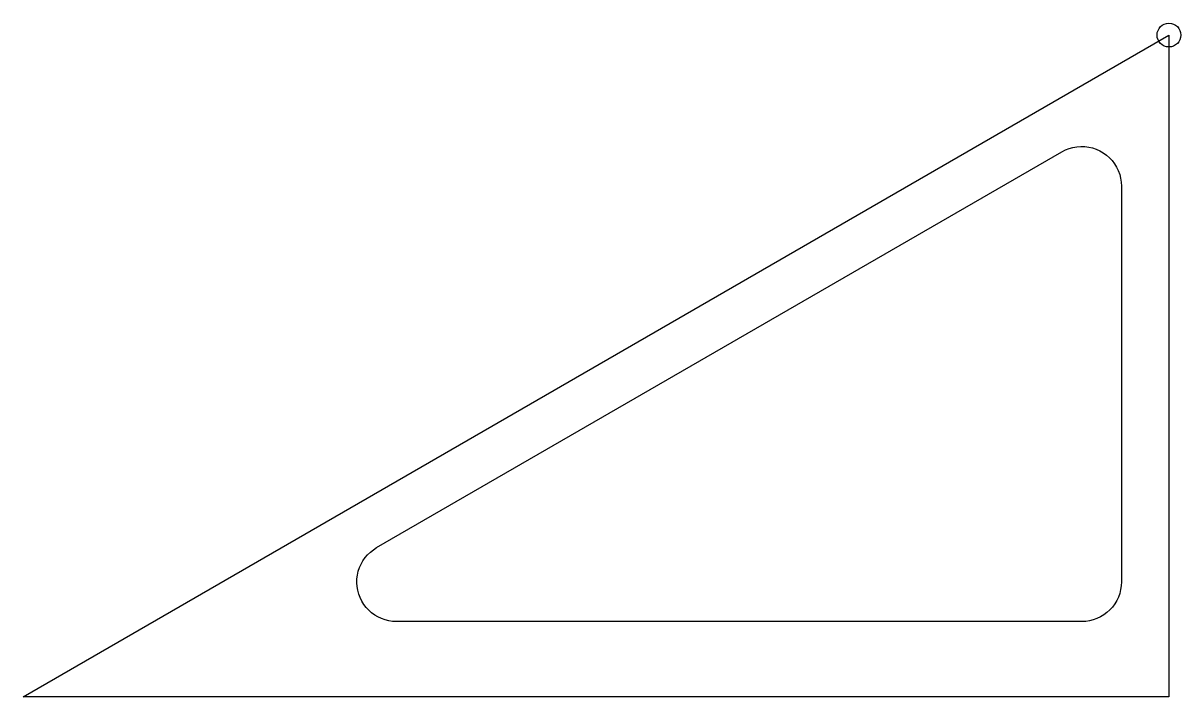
# Model space of a CAD drawing. Header units: millimetres. Extents: x -4652 to -1730, y -70 to 1630.
import ezdxf

# ---------------------------------------------------------------- set-up
doc = ezdxf.new("R2010")
doc.units = ezdxf.units.MM
doc.layers.add('GNOMON', color=1, linetype='Continuous')

msp = doc.modelspace()

# ---------------------------------------------------------------- linework, layer by layer
at = {"layer": 'GNOMON'}
for points in [[(-4651.9, -70), (-1760, 1600), (-1760, -70), (-4651.9, -70)], [(-3709.8, 120), (-3719.5, 120.5), (-3729.1, 121.9), (-3738.5, 124.2), (-3747.6, 127.4), (-3756.4, 131.5), (-3764.7, 136.5), (-3772.6, 142.2), (-3779.8, 148.6), (-3786.4, 155.7), (-3792.2, 163.4), (-3797.3, 171.7), (-3801.6, 180.4), (-3805, 189.5), (-3807.5, 198.8), (-3809.1, 208.4), (-3809.8, 218.1), (-3809.5, 227.7), (-3808.3, 237.4), (-3806.1, 246.8), (-3803.1, 256), (-3799.2, 264.9), (-3794.4, 273.3), (-3788.8, 281.3), (-3782.5, 288.6), (-3775.5, 295.3), (-3767.9, 301.3), (-3759.8, 306.6), (-2030, 1305.5), (-2021.1, 1310.1), (-2011.9, 1313.7), (-2002.3, 1316.4), (-1992.4, 1318.1), (-1982.5, 1318.9), (-1972.5, 1318.6), (-1962.6, 1317.4), (-1952.9, 1315.2), (-1943.5, 1312), (-1934.4, 1307.9), (-1925.7, 1302.9), (-1917.7, 1297.1), (-1910.2, 1290.5), (-1903.4, 1283.2), (-1897.4, 1275.2), (-1892.2, 1266.7), (-1887.9, 1257.8), (-1884.4, 1248.4), (-1882, 1238.7), (-1880.5, 1228.9), (-1880, 1218.9), (-1880, 220), (-1880.5, 210.2), (-1881.9, 200.5), (-1884.3, 191), (-1887.6, 181.7), (-1891.8, 172.9), (-1896.9, 164.4), (-1902.7, 156.6), (-1909.3, 149.3), (-1916.6, 142.7), (-1924.4, 136.9), (-1932.9, 131.8), (-1941.7, 127.6), (-1951, 124.3), (-1960.5, 121.9), (-1970.2, 120.5), (-1980, 120), (-3709.8, 120)]]:
    msp.add_lwpolyline(points, close=True, dxfattribs=at)
msp.add_circle((-1760, 1600), 30, dxfattribs=at)

doc.saveas('drawing.dxf')
